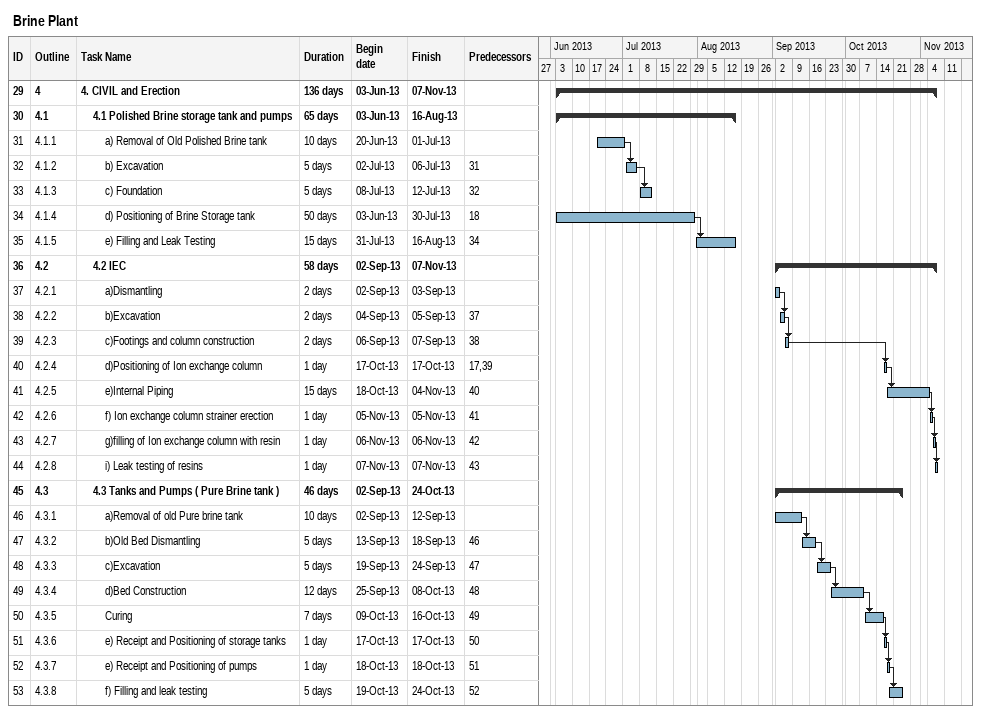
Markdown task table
Brine Plant

| ID | WBS | Task | Duration | Start | Finish | Predecessors |
|---|---|---|---|---|---|---|
| 29 | 4 | **4. CIVIL and Erection** | 136d | 2013-06-03 | 2013-11-07 |  |
| 30 | 4.1 | **4.1 Polished Brine storage tank and pumps** | 65d | 2013-06-03 | 2013-08-16 |  |
| 31 | 4.1.1 | a) Removal of Old Polished Brine tank | 10d | 2013-06-20 | 2013-07-01 |  |
| 32 | 4.1.2 | b) Excavation | 5d | 2013-07-02 | 2013-07-06 | 31 |
| 33 | 4.1.3 | c) Foundation | 5d | 2013-07-08 | 2013-07-12 | 32 |
| 34 | 4.1.4 | d) Positioning of Brine Storage tank | 50d | 2013-06-03 | 2013-07-30 | 18 |
| 35 | 4.1.5 | e) Filling and Leak Testing | 15d | 2013-07-31 | 2013-08-16 | 34 |
| 36 | 4.2 | **4.2 IEC** | 58d | 2013-09-02 | 2013-11-07 |  |
| 37 | 4.2.1 | a)Dismantling | 2d | 2013-09-02 | 2013-09-03 |  |
| 38 | 4.2.2 | b)Excavation | 2d | 2013-09-04 | 2013-09-05 | 37 |
| 39 | 4.2.3 | c)Footings and column construction | 2d | 2013-09-06 | 2013-09-07 | 38 |
| 40 | 4.2.4 | d)Positioning of Ion exchange column | 1d | 2013-10-17 | 2013-10-17 | 17, 39 |
| 41 | 4.2.5 | e)Internal Piping | 15d | 2013-10-18 | 2013-11-04 | 40 |
| 42 | 4.2.6 | f) Ion exchange column strainer erection | 1d | 2013-11-05 | 2013-11-05 | 41 |
| 43 | 4.2.7 | g)filling of Ion exchange column with resin | 1d | 2013-11-06 | 2013-11-06 | 42 |
| 44 | 4.2.8 | i) Leak testing of resins | 1d | 2013-11-07 | 2013-11-07 | 43 |
| 45 | 4.3 | **4.3 Tanks and Pumps ( Pure Brine tank )** | 46d | 2013-09-02 | 2013-10-24 |  |
| 46 | 4.3.1 | a)Removal of old Pure brine tank | 10d | 2013-09-02 | 2013-09-12 |  |
| 47 | 4.3.2 | b)Old Bed Dismantling | 5d | 2013-09-13 | 2013-09-18 | 46 |
| 48 | 4.3.3 | c)Excavation | 5d | 2013-09-19 | 2013-09-24 | 47 |
| 49 | 4.3.4 | d)Bed Construction | 12d | 2013-09-25 | 2013-10-08 | 48 |
| 50 | 4.3.5 | Curing | 7d | 2013-10-09 | 2013-10-16 | 49 |
| 51 | 4.3.6 | e) Receipt and Positioning of storage tanks | 1d | 2013-10-17 | 2013-10-17 | 50 |
| 52 | 4.3.7 | e) Receipt and Positioning of pumps | 1d | 2013-10-18 | 2013-10-18 | 51 |
| 53 | 4.3.8 | f) Filling and leak testing | 5d | 2013-10-19 | 2013-10-24 | 52 |
